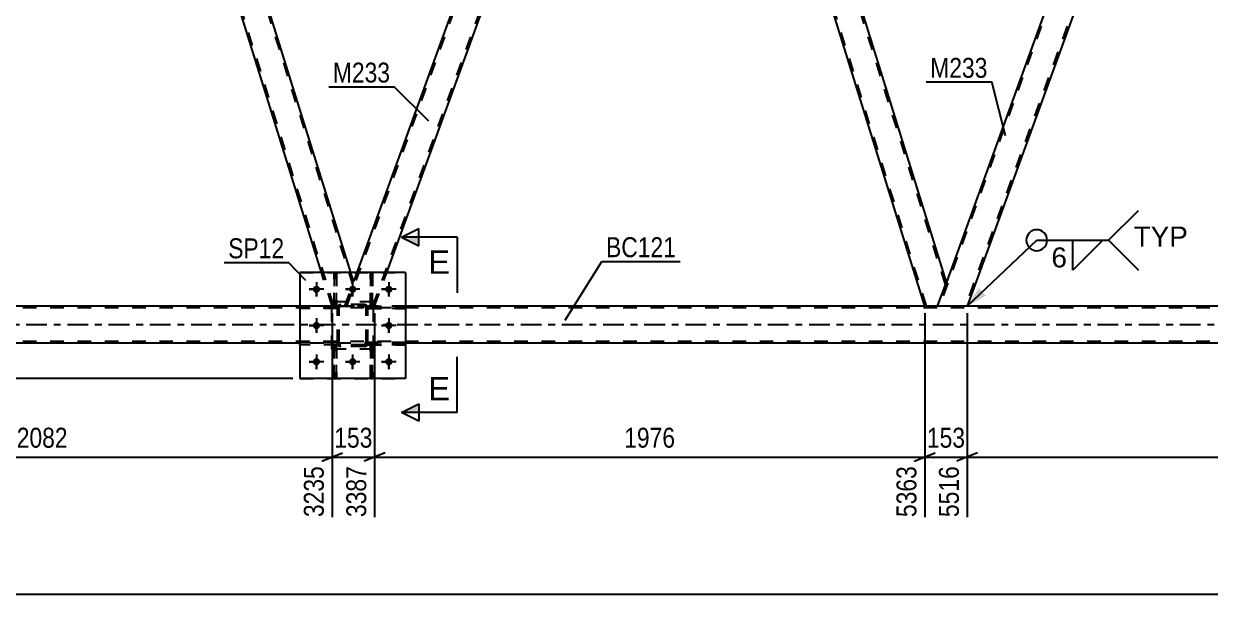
# Model space of a CAD drawing. Header units: millimetres. Extents: x 0 to 841, y 0 to 594.
# Drawn here: x 121.1 to 291.6, y 273.1 to 355 of the extents above; entities that cross this region are included whole.
import ezdxf

# ---------------------------------------------------------------- set-up
doc = ezdxf.new("R2010")
doc.units = ezdxf.units.MM
doc.linetypes.add('DXK_LINE_DOT2', pattern=[3.9198, 1.9599, -1.9599])
doc.linetypes.add('DXK_LINE_DOT3', pattern=[5.9187, 2.979, -0.9799, 0.9799, -0.9799])
doc.styles.add('Arial', font='ARIAL.TTF', dxfattribs={"height": 0.2})
doc.styles.add('Arial Narrow', font='ARIALN.TTF', dxfattribs={"height": 0.2})

# ---------------------------------------------------------------- blocks, each defined once
blk = doc.blocks.new('Part-275727060-1389 - 1361')
at = {"color": 2, "linetype": 'Continuous'}
for p, q in [((215.48, 435.24), (214.08, 431.39)), ((216.95, 435.64), (216.86, 435.64)), ((253.65, 317.89), (216.95, 435.64)), ((250.54, 314.42), (214.08, 431.39)), ((252.39, 314.42), (253.65, 317.89))]:
    blk.add_line(p, q, dxfattribs=at)
at = {"color": 7, "linetype": 'DXK_LINE_DOT2'}
for p, q in [((215.63, 435.64), (215.48, 435.24)), ((216.86, 435.64), (215.63, 435.64)), ((253.51, 317.52), (216.7, 435.64)), ((250.79, 314.42), (214.22, 431.76)), ((252.39, 314.42), (253.65, 317.89)), ((250.54, 314.42), (252.39, 314.42)), ((251.05, 314.42), (252.39, 314.42))]:
    blk.add_line(p, q, dxfattribs=at)
blk = doc.blocks.new('Part-275727060-1394 - 1361')
at = {"color": 2, "linetype": 'Continuous'}
for p, q in [((130.35, 435.24), (128.95, 431.39)), ((168.09, 319.25), (131.94, 435.24)), ((163.9, 319.25), (128.95, 431.39))]:
    blk.add_line(p, q, dxfattribs=at)
at = {"color": 7, "linetype": 'DXK_LINE_DOT2'}
for p, q in [((130.5, 435.64), (130.35, 435.24)), ((131.81, 435.64), (130.5, 435.64)), ((168.38, 317.52), (131.56, 435.64)), ((131.94, 435.24), (131.81, 435.64)), ((165.66, 314.42), (129.08, 431.76)), ((165.41, 314.42), (163.9, 319.25)), ((168.52, 317.89), (168.09, 319.25)), ((167.25, 314.42), (168.52, 317.89)), ((167.25, 314.42), (168.52, 317.89)), ((168.52, 317.89), (168.52, 317.89)), ((165.41, 314.42), (167.25, 314.42)), ((165.91, 314.42), (167.25, 314.42))]:
    blk.add_line(p, q, dxfattribs=at)
blk = doc.blocks.new('Part-275727060-1409 - 1361')
at = {"color": 7, "linetype": 'DXK_LINE_DOT2'}
for p, q in [((296.76, 435.64), (252.64, 314.42)), ((300.51, 435.64), (256.39, 314.42)), ((300.76, 435.64), (299.22, 431.39)), ((253.65, 317.89), (252.39, 314.42)), ((256.64, 314.42), (252.39, 314.42)), ((256.13, 314.42), (252.9, 314.42))]:
    blk.add_line(p, q, dxfattribs=at)
at = {"color": 2, "linetype": 'Continuous'}
for p, q in [((296.51, 435.64), (253.65, 317.89)), ((300.76, 435.64), (296.51, 435.64)), ((299.22, 431.39), (256.64, 314.42))]:
    blk.add_line(p, q, dxfattribs=at)
blk = doc.blocks.new('Part-275727060-1633 - 1361')
at = {"color": 7, "linetype": 'DXK_LINE_DOT2'}
for p, q in [((166.16, 309.21), (160.76, 309.21)), ((160.76, 308.89), (160.76, 309.21)), ((166.16, 308.89), (160.76, 308.89)), ((165.56, 308.89), (165.56, 309.21)), ((166.16, 309.21), (166.16, 308.89))]:
    blk.add_line(p, q, dxfattribs=at)
blk = doc.blocks.new('Part-275727060-1449 - 1361')
at = {"color": 7, "linetype": 'DXK_LINE_DOT2'}
for p, q in [((167.51, 314.42), (211.63, 435.64)), ((171.25, 314.42), (215.37, 435.64)), ((211.37, 435.64), (211.23, 435.24)), ((215.63, 435.64), (211.37, 435.64)), ((215.63, 435.64), (214.08, 431.39)), ((167.25, 314.42), (169.01, 319.25)), ((171.51, 314.42), (173.27, 319.25)), ((171.51, 314.42), (167.25, 314.42)), ((171, 314.42), (167.76, 314.42))]:
    blk.add_line(p, q, dxfattribs=at)
at = {"color": 2, "linetype": 'Continuous'}
for p, q in [((169.01, 319.25), (211.23, 435.24)), ((173.27, 319.25), (214.08, 431.39))]:
    blk.add_line(p, q, dxfattribs=at)
blk = doc.blocks.new('Part-275727060-1459 - 1361')
at = {"color": 2, "linetype": 'Continuous'}
for p, q in [((82.12, 314.42), (126.09, 435.24)), ((86.38, 314.42), (128.95, 431.39))]:
    blk.add_line(p, q, dxfattribs=at)
at = {"color": 7, "linetype": 'DXK_LINE_DOT2'}
for p, q in [((82.37, 314.42), (126.49, 435.64)), ((130.24, 435.64), (86.12, 314.42)), ((126.24, 435.64), (126.09, 435.24)), ((130.5, 435.64), (126.24, 435.64)), ((128.95, 431.39), (130.5, 435.64)), ((82.12, 314.42), (86.38, 314.42)), ((82.63, 314.42), (85.86, 314.42))]:
    blk.add_line(p, q, dxfattribs=at)
blk = doc.blocks.new('Part-275727060-1624 - 1361')
at = {"color": 7, "linetype": 'DXK_LINE_DOT2'}
for p, q in [((160.76, 319.25), (175.96, 319.25)), ((160.76, 319.25), (160.76, 304.05)), ((175.96, 319.25), (175.96, 304.05)), ((160.76, 304.05), (175.96, 304.05))]:
    blk.add_line(p, q, dxfattribs=at)
blk = doc.blocks.new('Part-275727060-1629 - 1361')
at = {"color": 2, "linetype": 'Continuous'}
for p, q in [((175.96, 319.25), (160.76, 319.25)), ((160.76, 319.25), (160.76, 304.05)), ((175.96, 319.25), (175.96, 304.05)), ((175.96, 304.05), (160.76, 304.05))]:
    blk.add_line(p, q, dxfattribs=at)
blk = doc.blocks.new('Part-275727060-1630 - 1361')
at = {"color": 7, "linetype": 'DXK_LINE_DOT2'}
for p, q in [((170.56, 314.09), (170.56, 314.41)), ((170.56, 314.41), (175.96, 314.41)), ((175.96, 314.09), (170.56, 314.09)), ((171.16, 314.09), (171.16, 314.41)), ((175.96, 314.41), (175.96, 314.09))]:
    blk.add_line(p, q, dxfattribs=at)
blk = doc.blocks.new('Part-275727060-1631 - 1361')
at = {"color": 7, "linetype": 'DXK_LINE_DOT2'}
for p, q in [((170.56, 308.89), (170.56, 309.21)), ((170.56, 309.21), (175.96, 309.21)), ((175.96, 308.89), (170.56, 308.89)), ((171.16, 308.89), (171.16, 309.21)), ((175.96, 309.21), (175.96, 308.89))]:
    blk.add_line(p, q, dxfattribs=at)
blk = doc.blocks.new('Part-275727060-1632 - 1361')
at = {"color": 7, "linetype": 'DXK_LINE_DOT2'}
for p, q in [((166.16, 314.41), (160.76, 314.41)), ((160.76, 314.09), (160.76, 314.41)), ((166.16, 314.09), (160.76, 314.09)), ((165.56, 314.09), (165.56, 314.41)), ((166.16, 314.41), (166.16, 314.09))]:
    blk.add_line(p, q, dxfattribs=at)
blk = doc.blocks.new('Part-275727060-1634 - 1361')
at = {"color": 2, "linetype": 'Continuous'}
blk.add_line((171.23, 319.25), (170.91, 319.25), dxfattribs=at)
at = {"color": 7, "linetype": 'DXK_LINE_DOT2'}
for p, q in [((170.91, 319.25), (170.91, 314.4)), ((171.23, 314.4), (171.23, 319.25)), ((170.91, 315), (171.23, 315)), ((170.91, 314.4), (171.23, 314.4))]:
    blk.add_line(p, q, dxfattribs=at)
blk = doc.blocks.new('Part-275727060-1635 - 1361')
at = {"color": 2, "linetype": 'Continuous'}
blk.add_line((166.03, 319.25), (165.71, 319.25), dxfattribs=at)
at = {"color": 7, "linetype": 'DXK_LINE_DOT2'}
for p, q in [((165.71, 319.25), (165.71, 314.4)), ((166.03, 314.4), (166.03, 319.25)), ((165.71, 315), (166.03, 315)), ((165.71, 314.4), (166.03, 314.4))]:
    blk.add_line(p, q, dxfattribs=at)
blk = doc.blocks.new('Part-275727060-1636 - 1361')
at = {"color": 7, "linetype": 'DXK_LINE_DOT2'}
for p, q in [((171.23, 308.88), (170.91, 308.88)), ((170.91, 308.88), (170.91, 304.05)), ((171.23, 304.05), (171.23, 308.88)), ((170.91, 308.28), (171.23, 308.28)), ((170.91, 304.05), (171.23, 304.05))]:
    blk.add_line(p, q, dxfattribs=at)
blk = doc.blocks.new('Part-275727060-1637 - 1361')
at = {"color": 7, "linetype": 'DXK_LINE_DOT2'}
for p, q in [((166.03, 308.88), (165.71, 308.88)), ((165.71, 308.88), (165.71, 304.05)), ((166.03, 304.05), (166.03, 308.88)), ((165.71, 308.28), (166.03, 308.28)), ((165.71, 304.05), (166.03, 304.05))]:
    blk.add_line(p, q, dxfattribs=at)
blk = doc.blocks.new('Part-275727060-1640 - 1361')
at = {"color": 7, "linetype": 'DXK_LINE_DOT2'}
for p, q in [((175.96, 314.41), (170.56, 314.41)), ((170.56, 314.41), (170.56, 314.09)), ((170.56, 314.09), (175.96, 314.09)), ((171.16, 314.09), (171.16, 314.41)), ((175.96, 314.09), (175.96, 314.41))]:
    blk.add_line(p, q, dxfattribs=at)
blk = doc.blocks.new('Part-275727060-1643 - 1361')
at = {"color": 7, "linetype": 'DXK_LINE_DOT2'}
for p, q in [((175.96, 309.21), (170.56, 309.21)), ((170.56, 309.21), (170.56, 308.89)), ((170.56, 308.89), (175.96, 308.89)), ((171.16, 308.89), (171.16, 309.21)), ((175.96, 308.89), (175.96, 309.21))]:
    blk.add_line(p, q, dxfattribs=at)
blk = doc.blocks.new('Part-275727060-1646 - 1361')
at = {"color": 7, "linetype": 'DXK_LINE_DOT2'}
for p, q in [((166.16, 314.41), (160.76, 314.41)), ((160.76, 314.41), (160.76, 314.09)), ((166.16, 314.09), (160.76, 314.09)), ((165.56, 314.09), (165.56, 314.41)), ((166.16, 314.09), (166.16, 314.41))]:
    blk.add_line(p, q, dxfattribs=at)
blk = doc.blocks.new('Part-275727060-1649 - 1361')
at = {"color": 7, "linetype": 'DXK_LINE_DOT2'}
for p, q in [((166.16, 309.21), (160.76, 309.21)), ((160.76, 309.21), (160.76, 308.89)), ((166.16, 308.89), (160.76, 308.89)), ((165.56, 308.89), (165.56, 309.21)), ((166.16, 308.89), (166.16, 309.21))]:
    blk.add_line(p, q, dxfattribs=at)
blk = doc.blocks.new('Part-275727060-1650 - 1361')
at = {"color": 7, "linetype": 'DXK_LINE_DOT2'}
for p, q in [((170.91, 314.4), (170.91, 319.25)), ((170.91, 319.25), (171.23, 319.25)), ((171.23, 319.25), (171.23, 314.4)), ((170.91, 315), (171.23, 315)), ((171.23, 314.4), (170.91, 314.4))]:
    blk.add_line(p, q, dxfattribs=at)
blk = doc.blocks.new('Part-275727060-1651 - 1361')
at = {"color": 7, "linetype": 'DXK_LINE_DOT2'}
for p, q in [((165.71, 314.4), (165.71, 319.25)), ((165.71, 319.25), (166.03, 319.25)), ((166.03, 319.25), (166.03, 314.4)), ((165.71, 315), (166.03, 315)), ((166.03, 314.4), (165.71, 314.4))]:
    blk.add_line(p, q, dxfattribs=at)
blk = doc.blocks.new('Part-275727060-1652 - 1361')
at = {"color": 7, "linetype": 'DXK_LINE_DOT2'}
for p, q in [((170.91, 304.05), (170.91, 308.88)), ((170.91, 308.88), (171.23, 308.88)), ((171.23, 308.88), (171.23, 304.05)), ((170.91, 308.28), (171.23, 308.28)), ((171.23, 304.05), (170.91, 304.05))]:
    blk.add_line(p, q, dxfattribs=at)
blk = doc.blocks.new('Part-275727060-1653 - 1361')
at = {"color": 7, "linetype": 'DXK_LINE_DOT2'}
for p, q in [((165.71, 304.05), (165.71, 308.88)), ((165.71, 308.88), (166.03, 308.88)), ((166.03, 308.88), (166.03, 304.05)), ((165.71, 308.28), (166.03, 308.28)), ((166.03, 304.05), (165.71, 304.05))]:
    blk.add_line(p, q, dxfattribs=at)
blk = doc.blocks.new('Part-275727060-1654 - 1361')
at = {"color": 7, "linetype": 'DXK_LINE_DOT2'}
for p, q in [((166.16, 314.17), (166.19, 314.35)), ((166.19, 314.35), (166.16, 314.17)), ((166.16, 309.13), (166.16, 314.17)), ((166.4, 314.17), (166.42, 314.26)), ((166.4, 309.13), (166.4, 314.17)), ((166.42, 314.26), (166.47, 314.34)), ((166.45, 314.61), (166.64, 314.65)), ((166.64, 314.65), (166.45, 314.61)), ((166.47, 314.34), (166.55, 314.39)), ((166.55, 314.39), (166.64, 314.41)), ((170.08, 314.65), (166.64, 314.65)), ((166.64, 314.41), (170.08, 314.41)), ((170.08, 314.65), (170.26, 314.61)), ((170.26, 314.61), (170.08, 314.65)), ((170.08, 314.41), (170.17, 314.39)), ((170.17, 314.39), (170.25, 314.34)), ((170.25, 314.34), (170.3, 314.26)), ((170.3, 314.26), (170.32, 314.17)), ((170.32, 309.13), (170.32, 314.17)), ((170.52, 314.35), (170.56, 314.17)), ((170.56, 314.17), (170.52, 314.35)), ((170.56, 309.13), (170.56, 314.17)), ((166.19, 308.94), (166.16, 309.13)), ((166.16, 309.13), (166.19, 308.94)), ((166.42, 309.03), (166.4, 309.13)), ((166.47, 308.96), (166.42, 309.03)), ((166.64, 308.65), (166.45, 308.68)), ((166.45, 308.68), (166.64, 308.65)), ((166.55, 308.9), (166.47, 308.96)), ((166.64, 308.89), (166.55, 308.9)), ((170.08, 308.89), (166.64, 308.89)), ((170.08, 308.65), (166.64, 308.65)), ((170.17, 308.9), (170.08, 308.89)), ((170.26, 308.68), (170.08, 308.65)), ((170.08, 308.65), (170.26, 308.68)), ((170.25, 308.96), (170.17, 308.9)), ((170.3, 309.03), (170.25, 308.96)), ((170.32, 309.13), (170.3, 309.03)), ((170.56, 309.13), (170.52, 308.94)), ((170.52, 308.94), (170.56, 309.13))]:
    blk.add_line(p, q, dxfattribs=at)
at = {"color": 7, "linetype": 'DXK_LINE_DOT3'}
blk.add_line((168.36, 311.65), (168.36, 311.65), dxfattribs=at)
at = {"color": 7, "linetype": 'DXK_LINE_DOT2'}
for centre, start, end in [((166.64, 314.17), 112.5, 157.5), ((166.64, 314.17), 112.5, 157.5), ((170.08, 314.17), 22.5, 67.5), ((170.08, 314.17), 22.5, 67.5), ((166.64, 309.13), 202.5, 247.5), ((166.64, 309.13), 202.5, 247.5), ((170.08, 309.13), 292.5, 337.5), ((170.08, 309.13), 292.5, 337.5)]:
    blk.add_arc(centre, 0.48, start, end, dxfattribs=at)
blk = doc.blocks.new('Part-275727060-1655 - 1361')
at = {"color": 7, "linetype": 'DXK_LINE_DOT2'}
for p, q in [((171.36, 315.05), (165.36, 315.05)), ((165.36, 308.25), (165.36, 315.05)), ((171.36, 308.25), (171.36, 315.05)), ((171.36, 308.25), (165.36, 308.25))]:
    blk.add_line(p, q, dxfattribs=at)
blk = doc.blocks.new('Part-275727060-1656 - 1361')
at = {"color": 7, "linetype": 'DXK_LINE_DOT2'}
for p, q in [((171.36, 315.05), (165.36, 315.05)), ((165.36, 308.25), (165.36, 315.05)), ((171.36, 308.25), (171.36, 315.05)), ((171.36, 308.25), (165.36, 308.25))]:
    blk.add_line(p, q, dxfattribs=at)
blk = doc.blocks.new('Part-275727060-1657 - 1361')
at = {"color": 7, "linetype": 'DXK_LINE_DOT2'}
for p, q in [((166.16, 314.17), (166.19, 314.35)), ((166.19, 314.35), (166.16, 314.17)), ((166.16, 309.13), (166.16, 314.17)), ((166.4, 314.17), (166.42, 314.26)), ((166.4, 309.13), (166.4, 314.17)), ((166.42, 314.26), (166.47, 314.34)), ((166.45, 314.61), (166.64, 314.65)), ((166.64, 314.65), (166.45, 314.61)), ((166.47, 314.34), (166.55, 314.39)), ((166.55, 314.39), (166.64, 314.41)), ((170.08, 314.65), (166.64, 314.65)), ((166.64, 314.41), (170.08, 314.41)), ((170.08, 314.65), (170.26, 314.61)), ((170.26, 314.61), (170.08, 314.65)), ((170.08, 314.41), (170.17, 314.39)), ((170.17, 314.39), (170.25, 314.34)), ((170.25, 314.34), (170.3, 314.26)), ((170.3, 314.26), (170.32, 314.17)), ((170.32, 309.13), (170.32, 314.17)), ((170.52, 314.35), (170.56, 314.17)), ((170.56, 314.17), (170.52, 314.35)), ((170.56, 309.13), (170.56, 314.17)), ((166.19, 308.94), (166.16, 309.13)), ((166.16, 309.13), (166.19, 308.94)), ((166.42, 309.03), (166.4, 309.13)), ((166.47, 308.96), (166.42, 309.03)), ((166.64, 308.65), (166.45, 308.68)), ((166.45, 308.68), (166.64, 308.65)), ((166.55, 308.9), (166.47, 308.96)), ((166.64, 308.89), (166.55, 308.9)), ((170.08, 308.89), (166.64, 308.89)), ((170.08, 308.65), (166.64, 308.65)), ((170.17, 308.9), (170.08, 308.89)), ((170.26, 308.68), (170.08, 308.65)), ((170.08, 308.65), (170.26, 308.68)), ((170.25, 308.96), (170.17, 308.9)), ((170.3, 309.03), (170.25, 308.96)), ((170.32, 309.13), (170.3, 309.03)), ((170.56, 309.13), (170.52, 308.94)), ((170.52, 308.94), (170.56, 309.13))]:
    blk.add_line(p, q, dxfattribs=at)
at = {"color": 7, "linetype": 'DXK_LINE_DOT3'}
blk.add_line((168.36, 311.65), (168.36, 311.65), dxfattribs=at)
at = {"color": 7, "linetype": 'DXK_LINE_DOT2'}
for centre, start, end in [((166.64, 314.17), 112.5, 157.5), ((166.64, 314.17), 112.5, 157.5), ((170.08, 314.17), 22.5, 67.5), ((170.08, 314.17), 22.5, 67.5), ((166.64, 309.13), 202.5, 247.5), ((166.64, 309.13), 202.5, 247.5), ((170.08, 309.13), 292.5, 337.5), ((170.08, 309.13), 292.5, 337.5)]:
    blk.add_arc(centre, 0.48, start, end, dxfattribs=at)
blk = doc.blocks.new('Bolt-275727060-1721 - 1361')
at = {"color": 1, "linetype": 'Continuous'}
for p, q in [((163.16, 317.89), (163.16, 317.19)), ((168.36, 317.89), (168.36, 317.19)), ((173.56, 317.89), (173.56, 317.19)), ((162.12, 316.85), (162.81, 316.85)), ((163.16, 315.81), (163.16, 316.5)), ((164.2, 316.85), (163.51, 316.85)), ((167.32, 316.85), (168.01, 316.85)), ((168.36, 315.81), (168.36, 316.5)), ((169.4, 316.85), (168.71, 316.85)), ((172.52, 316.85), (173.21, 316.85)), ((173.56, 315.81), (173.56, 316.5)), ((174.6, 316.85), (173.91, 316.85)), ((163.16, 312.69), (163.16, 311.99)), ((173.56, 312.69), (173.56, 311.99)), ((162.12, 311.65), (162.81, 311.65)), ((163.16, 310.61), (163.16, 311.3)), ((164.2, 311.65), (163.51, 311.65)), ((172.52, 311.65), (173.21, 311.65)), ((173.56, 310.61), (173.56, 311.3)), ((174.6, 311.65), (173.91, 311.65)), ((163.16, 307.49), (163.16, 306.79)), ((168.36, 307.49), (168.36, 306.79)), ((173.56, 307.49), (173.56, 306.79)), ((162.12, 306.45), (162.81, 306.45)), ((163.16, 305.41), (163.16, 306.1)), ((164.2, 306.45), (163.51, 306.45)), ((167.32, 306.45), (168.01, 306.45)), ((168.36, 305.41), (168.36, 306.1)), ((169.4, 306.45), (168.71, 306.45)), ((172.52, 306.45), (173.21, 306.45)), ((173.56, 305.41), (173.56, 306.1)), ((174.6, 306.45), (173.91, 306.45))]:
    blk.add_line(p, q, dxfattribs=at)
blk = doc.blocks.new('Bolt-275727060-1722 - 1361')
at = {"linetype": 'Continuous'}
for points in [[(163.68, 316.85, -1), (162.64, 316.85, -1)], [(168.88, 316.85, -1), (167.84, 316.85, -1)], [(174.08, 316.85, -1), (173.04, 316.85, -1)], [(163.68, 311.65, -1), (162.64, 311.65, -1)], [(174.08, 311.65, -1), (173.04, 311.65, -1)], [(163.68, 306.45, -1), (162.64, 306.45, -1)], [(168.88, 306.45, -1), (167.84, 306.45, -1)], [(174.08, 306.45, -1), (173.04, 306.45, -1)]]:
    blk.add_hatch(color=1, dxfattribs=at).paths.add_polyline_path(points)
at = {"color": 1, "linetype": 'Continuous'}
for p, q in [((163.16, 317.89), (163.16, 315.81)), ((168.36, 317.89), (168.36, 315.81)), ((173.56, 317.89), (173.56, 315.81)), ((164.2, 316.85), (162.12, 316.85)), ((169.4, 316.85), (167.32, 316.85)), ((174.6, 316.85), (172.52, 316.85)), ((163.16, 312.69), (163.16, 310.61)), ((173.56, 312.69), (173.56, 310.61)), ((164.2, 311.65), (162.12, 311.65)), ((174.6, 311.65), (172.52, 311.65)), ((163.16, 307.49), (163.16, 305.41)), ((168.36, 307.49), (168.36, 305.41)), ((173.56, 307.49), (173.56, 305.41)), ((164.2, 306.45), (162.12, 306.45)), ((169.4, 306.45), (167.32, 306.45)), ((174.6, 306.45), (172.52, 306.45))]:
    blk.add_line(p, q, dxfattribs=at)
blk = doc.blocks.new('Part-275727060-1783 - 1361')
at = {"color": 2, "linetype": 'Continuous'}
for p, q in [((160.76, 314.42), (74.12, 314.42)), ((331.03, 314.42), (175.96, 314.42)), ((160.76, 309.14), (74.12, 309.14)), ((331.03, 309.14), (175.96, 309.14))]:
    blk.add_line(p, q, dxfattribs=at)
at = {"color": 7, "linetype": 'DXK_LINE_DOT2'}
for p, q in [((734.44, 314.18), (74.12, 314.18)), ((175.96, 314.42), (160.76, 314.42)), ((734.44, 309.38), (74.12, 309.38)), ((175.96, 309.14), (160.76, 309.14))]:
    blk.add_line(p, q, dxfattribs=at)
at = {"color": 7, "linetype": 'DXK_LINE_DOT3'}
blk.add_line((74.12, 311.78), (734.44, 311.78), dxfattribs=at)
blk = doc.blocks.new('StraightDimension-275727060-3080 - 1361')
at = {"color": 7, "linetype": 'Continuous'}
blk.add_line((64.86, 273.09), (789.37, 273.09), dxfattribs=at)
blk = doc.blocks.new('StraightDimension-275727060-2593 - 1361')
at = {"color": 7, "linetype": 'Continuous'}
for p, q in [((250.54, 313.42), (250.54, 284.16)), ((256.64, 313.42), (256.64, 284.16)), ((249.04, 292.17), (252.04, 293.37)), ((258.14, 293.37), (255.14, 292.17)), ((250.54, 292.77), (256.64, 292.77))]:
    blk.add_line(p, q, dxfattribs=at)
at = {"color": 0}
blk.add_wipeout([(256.94, 293.52), (256.94, 297.72), (250.25, 297.72), (250.25, 293.52)], dxfattribs=at)
at = {"color": 0, "linetype": 'Continuous'}
blk.add_wipeout([(256.04, 292.07), (251.84, 292.07), (251.84, 283.56), (256.04, 283.56)], dxfattribs=at)
at = {"color": 3, "style": 'Arial Narrow'}
blk.add_text('153', height=2.863, dxfattribs=at).set_placement((250.85, 294.12))
at = {"color": 3, "linetype": 'Continuous', "style": 'Arial Narrow'}
blk.add_text('5516', height=2.863, rotation=90.0002, dxfattribs=at).set_placement((255.44, 284.16))
blk = doc.blocks.new('StraightDimension-275727060-2668 - 1361')
at = {"color": 7, "linetype": 'Continuous'}
for p, q in [((165.41, 313.42), (165.41, 284.16)), ((171.51, 313.42), (171.51, 284.16)), ((163.91, 292.17), (166.91, 293.37)), ((173.01, 293.37), (170.01, 292.17)), ((165.41, 292.77), (171.51, 292.77))]:
    blk.add_line(p, q, dxfattribs=at)
at = {"color": 0}
blk.add_wipeout([(171.8, 293.52), (171.8, 297.72), (165.12, 297.72), (165.12, 293.52)], dxfattribs=at)
at = {"color": 0, "linetype": 'Continuous'}
blk.add_wipeout([(170.91, 292.07), (166.71, 292.07), (166.71, 283.56), (170.91, 283.56)], dxfattribs=at)
at = {"color": 3, "style": 'Arial Narrow'}
blk.add_text('153', height=2.863, dxfattribs=at).set_placement((165.72, 294.12))
at = {"color": 3, "linetype": 'Continuous', "style": 'Arial Narrow'}
blk.add_text('3387', height=2.863, rotation=90.0002, dxfattribs=at).set_placement((170.31, 284.16))
blk = doc.blocks.new('StraightDimension-275727060-2651 - 1361')
at = {"color": 7, "linetype": 'Continuous'}
for p, q in [((82.12, 313.42), (82.12, 284.16)), ((165.41, 313.42), (165.41, 284.16)), ((83.62, 293.37), (80.62, 292.17)), ((163.91, 292.17), (166.91, 293.37)), ((82.12, 292.77), (165.41, 292.77))]:
    blk.add_line(p, q, dxfattribs=at)
at = {"color": 0}
blk.add_wipeout([(128.02, 293.52), (128.02, 297.72), (119.51, 297.72), (119.51, 293.52)], dxfattribs=at)
at = {"color": 0, "linetype": 'Continuous'}
blk.add_wipeout([(164.81, 292.07), (160.61, 292.07), (160.61, 283.56), (164.81, 283.56)], dxfattribs=at)
at = {"color": 3, "style": 'Arial Narrow'}
blk.add_text('2082', height=2.863, dxfattribs=at).set_placement((120.11, 294.12))
at = {"color": 3, "linetype": 'Continuous', "style": 'Arial Narrow'}
blk.add_text('3235', height=2.863, rotation=90.0002, dxfattribs=at).set_placement((164.21, 284.16))
blk = doc.blocks.new('StraightDimension-275727060-2569 - 1361')
at = {"color": 7, "linetype": 'Continuous'}
for p, q in [((256.64, 313.42), (256.64, 284.16)), ((335.68, 313.42), (335.68, 284.16)), ((258.14, 293.37), (255.14, 292.17)), ((334.18, 292.17), (337.18, 293.37)), ((256.64, 292.77), (335.68, 292.77))]:
    blk.add_line(p, q, dxfattribs=at)
at = {"color": 0}
blk.add_wipeout([(300.42, 293.52), (300.42, 297.72), (291.9, 297.72), (291.9, 293.52)], dxfattribs=at)
at = {"color": 0, "linetype": 'Continuous'}
blk.add_wipeout([(335.08, 292.07), (330.88, 292.07), (330.88, 283.56), (335.08, 283.56)], dxfattribs=at)
at = {"color": 3, "style": 'Arial Narrow'}
blk.add_text('1976', height=2.863, dxfattribs=at).set_placement((292.5, 294.12))
at = {"color": 3, "linetype": 'Continuous', "style": 'Arial Narrow'}
blk.add_text('7492', height=2.863, rotation=90.0002, dxfattribs=at).set_placement((334.48, 284.16))
blk = doc.blocks.new('StraightDimension-275727060-2617 - 1361')
at = {"color": 7, "linetype": 'Continuous'}
for p, q in [((171.51, 313.42), (171.51, 284.16)), ((250.54, 313.42), (250.54, 284.16)), ((173.01, 293.37), (170.01, 292.17)), ((249.04, 292.17), (252.04, 293.37)), ((171.51, 292.77), (250.54, 292.77))]:
    blk.add_line(p, q, dxfattribs=at)
at = {"color": 0}
blk.add_wipeout([(215.28, 293.52), (215.28, 297.72), (206.77, 297.72), (206.77, 293.52)], dxfattribs=at)
at = {"color": 0, "linetype": 'Continuous'}
blk.add_wipeout([(249.94, 292.07), (245.74, 292.07), (245.74, 283.56), (249.94, 283.56)], dxfattribs=at)
at = {"color": 3, "style": 'Arial Narrow'}
blk.add_text('1976', height=2.863, dxfattribs=at).set_placement((207.37, 294.12))
at = {"color": 3, "linetype": 'Continuous', "style": 'Arial Narrow'}
blk.add_text('5363', height=2.863, rotation=90.0002, dxfattribs=at).set_placement((249.34, 284.16))
blk = doc.blocks.new('StraightDimension-275727060-2950 - 1361')
at = {"color": 7, "linetype": 'Continuous'}
for p, q in [((103.59, 448.44), (35.64, 448.44)), ((39.09, 446.94), (37.89, 449.94)), ((38.49, 304.05), (38.49, 448.44)), ((37.89, 305.55), (39.09, 302.55)), ((159.76, 304.05), (35.64, 304.05))]:
    blk.add_line(p, q, dxfattribs=at)
at = {"color": 0}
blk.add_wipeout([(37.74, 380.5), (33.54, 380.5), (33.54, 371.99), (37.74, 371.99)], dxfattribs=at)
at = {"color": 3, "style": 'Arial Narrow'}
blk.add_text('3610', height=2.863, rotation=90.0002, dxfattribs=at).set_placement((37.14, 372.59))
blk = doc.blocks.new('Mark-275727060-1405 - 1361')
at = {"color": 0}
blk.add_wipeout([(259.56, 347.2), (259.56, 350.2), (251.33, 350.2), (251.33, 347.2)], dxfattribs=at)
blk.add_wipeout([(259.56, 347.2), (259.56, 350.2), (251.33, 350.2), (251.33, 347.2)], dxfattribs=at)
at = {"color": 30, "linetype": 'Continuous'}
for p in [(250.73, 346.6), (262.15, 338.87)]:
    blk.add_line(p, (260.16, 346.6), dxfattribs=at)
at = {"color": 3, "style": 'Arial Narrow'}
blk.add_text('M233', height=2.863, dxfattribs=at).set_placement((251.33, 347.2))
blk = doc.blocks.new('WeldMark-275727060-3188 - 1361')
at = {"linetype": 'Continuous'}
blk.add_hatch(color=30, dxfattribs=at).paths.add_polyline_path([(259.34, 315.94), (256.64, 314.42), (258.3, 317.03)])
at = {"color": 3, "linetype": 'Continuous'}
for q in [(281.24, 328.18), (281.24, 319.61)]:
    blk.add_line((276.95, 323.89), q, dxfattribs=at)
at = {"color": 30, "linetype": 'Continuous'}
blk.add_line((256.64, 314.42), (266.63, 323.89), dxfattribs=at)
at = {"color": 3, "linetype": 'Continuous'}
blk.add_arc((266.63, 323.89), 1.5, 90, 270, dxfattribs=at)
at = {"color": 0}
blk.add_wipeout([(271.15, 319.79), (271.15, 323.19), (268.53, 323.19), (268.53, 319.79)], dxfattribs=at)
at = {"color": 30, "linetype": 'Continuous'}
blk.add_line((266.63, 323.89), (276.95, 323.89), dxfattribs=at)
at = {"color": 3, "linetype": 'Continuous'}
for p, q in [((271.81, 323.89), (276.1, 323.89)), ((276.1, 323.89), (271.81, 319.61)), ((271.81, 319.61), (271.81, 323.89))]:
    blk.add_line(p, q, dxfattribs=at)
blk.add_arc((266.63, 323.89), 1.5, 270, 90, dxfattribs=at)
at = {"color": 3, "style": 'Arial'}
blk.add_text('6', height=2.87, dxfattribs=at).set_placement((268.73, 319.99))
at = {"color": 0, "linetype": 'Continuous'}
blk.add_wipeout([(288.33, 322.99), (288.33, 325.99), (280.55, 325.99), (280.55, 322.99)], dxfattribs=at)
blk.add_wipeout([(288.33, 322.99), (288.33, 325.99), (280.55, 325.99), (280.55, 322.99)], dxfattribs=at)
at = {"color": 3, "linetype": 'Continuous', "style": 'Arial'}
blk.add_text('TYP', height=2.865, dxfattribs=at).set_placement((280.55, 322.99))
blk = doc.blocks.new('Mark-275727060-1445 - 1361')
at = {"color": 0}
blk.add_wipeout([(173.74, 346.52), (173.74, 349.52), (165.52, 349.52), (165.52, 346.52)], dxfattribs=at)
blk.add_wipeout([(173.74, 346.52), (173.74, 349.52), (165.52, 349.52), (165.52, 346.52)], dxfattribs=at)
at = {"color": 30, "linetype": 'Continuous'}
for p in [(164.92, 345.92), (179.29, 340.97)]:
    blk.add_line(p, (174.34, 345.92), dxfattribs=at)
at = {"color": 3, "style": 'Arial Narrow'}
blk.add_text('M233', height=2.863, dxfattribs=at).set_placement((165.52, 346.52))
blk = doc.blocks.new('Mark-275727060-1625 - 1361')
at = {"color": 0}
blk.add_wipeout([(158.53, 321.3), (158.53, 324.3), (150.49, 324.3), (150.49, 321.3)], dxfattribs=at)
blk.add_wipeout([(158.53, 321.3), (158.53, 324.3), (150.49, 324.3), (150.49, 321.3)], dxfattribs=at)
at = {"color": 30, "linetype": 'Continuous'}
for p in [(149.89, 320.7), (161.64, 318.12)]:
    blk.add_line(p, (159.13, 320.7), dxfattribs=at)
at = {"color": 3, "style": 'Arial Narrow'}
blk.add_text('SP12', height=2.863, dxfattribs=at).set_placement((150.49, 321.3))
blk = doc.blocks.new('Mark-275727060-1779 - 1361')
at = {"color": 0}
blk.add_wipeout([(214.81, 321.46), (214.81, 324.46), (204.76, 324.46), (204.76, 321.46)], dxfattribs=at)
blk.add_wipeout([(214.81, 321.46), (214.81, 324.46), (204.76, 324.46), (204.76, 321.46)], dxfattribs=at)
at = {"color": 30, "linetype": 'Continuous'}
for p, q in [((198.87, 312.44), (204.16, 320.86)), ((204.16, 320.86), (215.41, 320.86))]:
    blk.add_line(p, q, dxfattribs=at)
at = {"color": 3, "style": 'Arial Narrow'}
blk.add_text('BC121', height=2.863, dxfattribs=at).set_placement((204.76, 321.46))
blk = doc.blocks.new('SectionMark-275727060-3156 - 1361')
at = {"linetype": 'Continuous'}
for points in [[(177.86, 324.33), (177.86, 323.08), (175.36, 324.33)], [(177.86, 300.43), (177.86, 299.18), (175.36, 299.18)]]:
    blk.add_hatch(color=6, dxfattribs=at).paths.add_polyline_path(points)
at = {"color": 6, "linetype": 'Continuous'}
for p, q in [((175.36, 324.33), (177.86, 325.58)), ((177.86, 323.08), (177.86, 325.58)), ((183.36, 324.33), (175.36, 324.33)), ((175.36, 324.33), (177.86, 323.08)), ((183.36, 324.33), (183.36, 316.33)), ((183.36, 299.18), (183.36, 307.18)), ((175.36, 299.18), (177.86, 300.43)), ((177.86, 300.43), (177.86, 297.93)), ((183.36, 299.18), (175.36, 299.18)), ((177.86, 297.93), (175.36, 299.18))]:
    blk.add_line(p, q, dxfattribs=at)
at = {"color": 0, "linetype": 'Continuous'}
for points in [[(182.36, 319.08), (182.36, 322.58), (179.25, 322.58), (179.25, 319.08)], [(182.36, 300.93), (182.36, 304.43), (179.25, 304.43), (179.25, 300.93)]]:
    blk.add_wipeout(points, dxfattribs=at)
at = {"color": 3, "linetype": 'Continuous', "style": 'Arial'}
for p in [(179.25, 319.08), (179.25, 300.93)]:
    blk.add_text('E', height=3.34, dxfattribs=at).set_placement(p)

msp = doc.modelspace()

# ---------------------------------------------------------------- block references
for name in ['Part-275727060-1459 - 1361', 'Part-275727060-1394 - 1361', 'Part-275727060-1449 - 1361', 'Part-275727060-1389 - 1361', 'Part-275727060-1409 - 1361', 'Part-275727060-1624 - 1361', 'Part-275727060-1629 - 1361', 'Part-275727060-1635 - 1361', 'Part-275727060-1651 - 1361', 'Part-275727060-1634 - 1361', 'Part-275727060-1650 - 1361', 'Bolt-275727060-1721 - 1361', 'Bolt-275727060-1722 - 1361', 'Part-275727060-1783 - 1361', 'Part-275727060-1632 - 1361', 'Part-275727060-1646 - 1361', 'Part-275727060-1655 - 1361', 'Part-275727060-1656 - 1361', 'Part-275727060-1654 - 1361', 'Part-275727060-1657 - 1361', 'Part-275727060-1630 - 1361', 'Part-275727060-1640 - 1361', 'Part-275727060-1633 - 1361', 'Part-275727060-1649 - 1361', 'Part-275727060-1637 - 1361', 'Part-275727060-1653 - 1361', 'Part-275727060-1631 - 1361', 'Part-275727060-1643 - 1361', 'Part-275727060-1636 - 1361', 'Part-275727060-1652 - 1361']:
    msp.add_blockref(name, (0, 0))

# ---------------------------------------------------------------- next in the draw order: block references
msp.add_blockref('StraightDimension-275727060-3080 - 1361', (0, 0))

# ---------------------------------------------------------------- next in the draw order: block references
for name in ['Mark-275727060-1445 - 1361', 'Mark-275727060-1405 - 1361', 'WeldMark-275727060-3188 - 1361', 'StraightDimension-275727060-2668 - 1361', 'StraightDimension-275727060-2593 - 1361']:
    msp.add_blockref(name, (0, 0))

# ---------------------------------------------------------------- next in the draw order: block references
for name in ['StraightDimension-275727060-2651 - 1361', 'StraightDimension-275727060-2617 - 1361', 'StraightDimension-275727060-2569 - 1361']:
    msp.add_blockref(name, (0, 0))

# ---------------------------------------------------------------- next in the draw order: block references
for name in ['StraightDimension-275727060-2950 - 1361', 'SectionMark-275727060-3156 - 1361', 'Mark-275727060-1779 - 1361']:
    msp.add_blockref(name, (0, 0))

# ---------------------------------------------------------------- next in the draw order: block references
msp.add_blockref('Mark-275727060-1625 - 1361', (0, 0))

doc.saveas('drawing.dxf')
